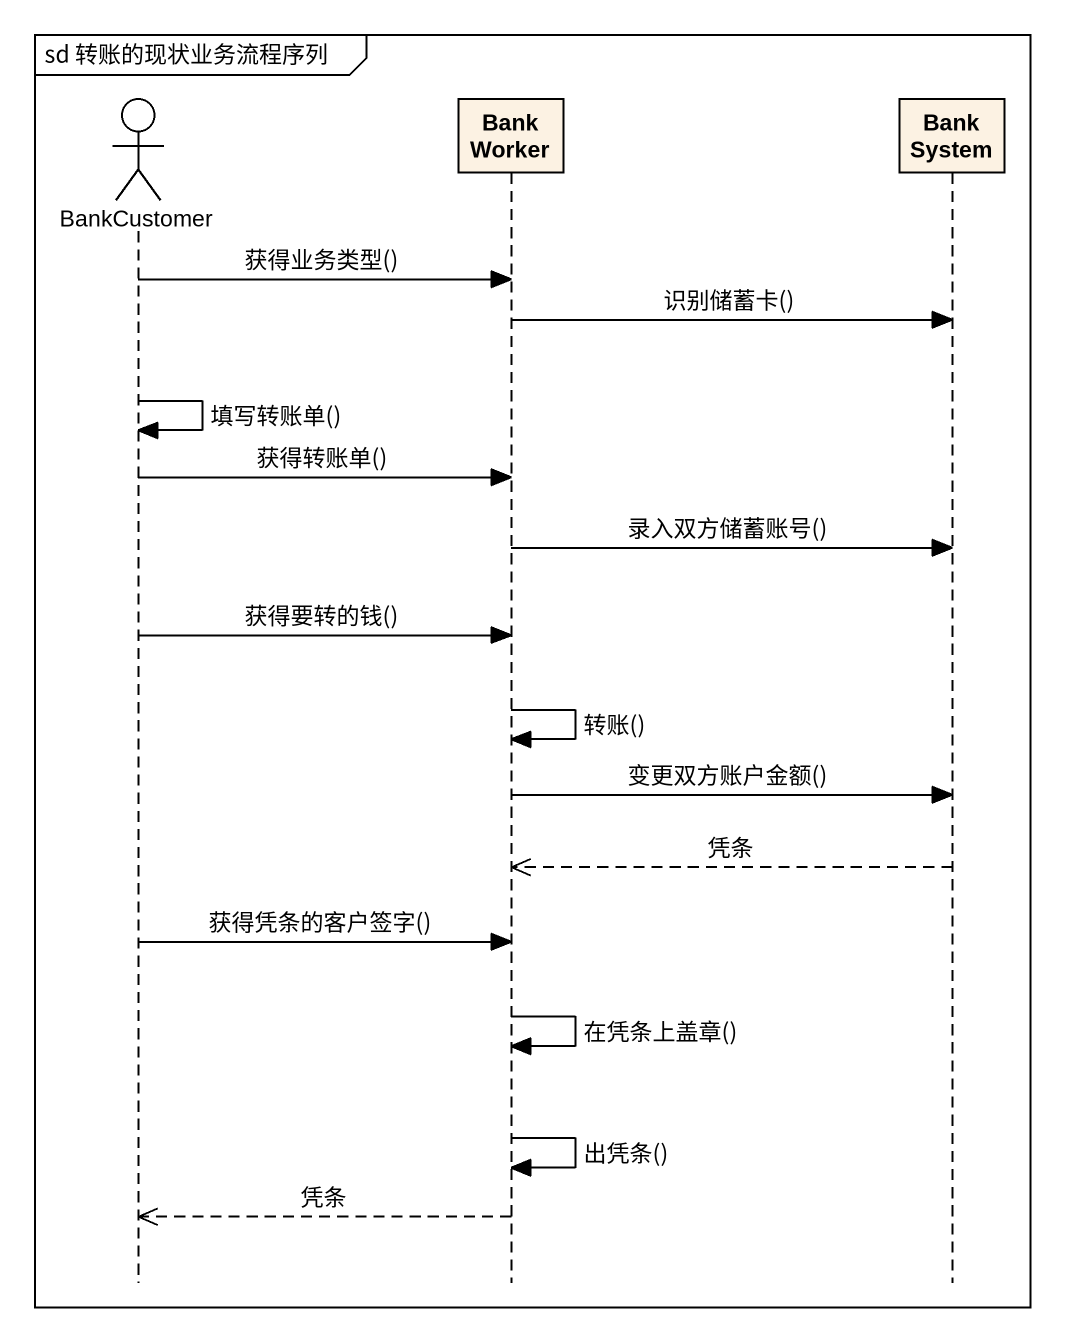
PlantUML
@startuml
mainframe sd 转账的现状业务流程序列
hide footbox
actor BankCustomer
participant BankWorker
participant BankSystem

BankCustomer -> BankWorker : 获得业务类型()
BankWorker -> BankSystem : 识别储蓄卡()
BankCustomer -> BankCustomer : 填写转账单()
BankCustomer -> BankWorker : 获得转账单()
BankWorker -> BankSystem : 录入双方储蓄账号()
BankCustomer -> BankWorker : 获得要转的钱()
BankWorker -> BankWorker : 转账()
BankWorker -> BankSystem : 变更双方账户金额()
BankSystem -->> BankWorker : 凭条
BankCustomer -> BankWorker : 获得凭条的客户签字()
BankWorker -> BankWorker : 在凭条上盖章()
BankWorker -> BankWorker : 出凭条()
BankWorker -->> BankCustomer : 凭条
@enduml
